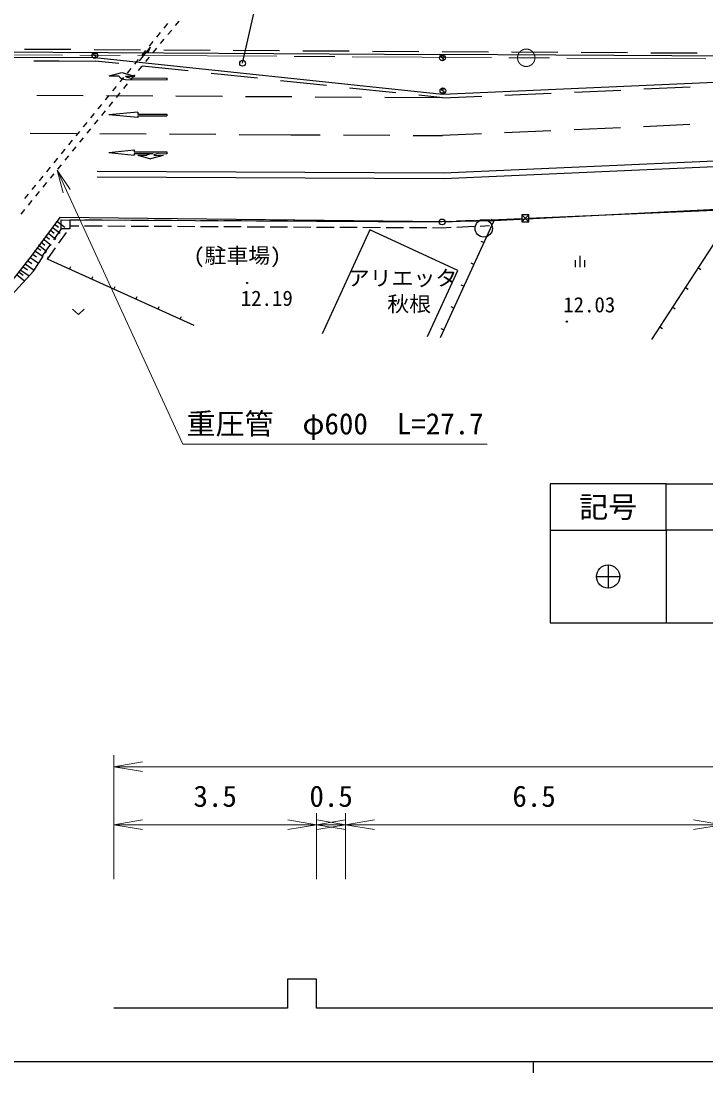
# Model space of a CAD drawing. Units: millimetres at full size, sheet at 1:1000, with parts at other scales. Extents: x 40000 to 680000, y 20000 to 380000.
# Drawn here: x 223838 to 282896, y 204000 to 294707 of the extents above; entities that cross this region are included whole.
import ezdxf
from ezdxf.enums import TextEntityAlignment as Align

# ---------------------------------------------------------------- set-up
doc = ezdxf.new("R2010")
doc.units = ezdxf.units.MM
doc.header["$LTSCALE"] = 1000
doc.linetypes.add('CHAIN', pattern=[18.5, 12, -1.5, 3.5, -1.5])
for name, color, linetype, lineweight in [('M-BGD', 7, 'Continuous', 25), ('M-BMK', 2, 'CHAIN', 13), ('M-BMK-ROW', 30, 'Continuous', 25), ('M-BMK-SRVR', 3, 'Continuous', 25), ('M-STR-HTXT', 7, 'Continuous', 13), ('M-STR-STRC', 7, 'Continuous', 25), ('M-TTL-BAND', 7, 'Continuous', 25), ('S-STR-HTXT', 7, 'Continuous', 13)]:
    doc.layers.add(name, color=color, linetype=linetype, lineweight=lineweight)
doc.styles.add('ＭＳ ゴシック', font='')
doc.styles.get('ＭＳ ゴシック').set_extended_font_data('MS Gothic')

# ---------------------------------------------------------------- blocks, each defined once
blk = doc.blocks.new('open_arrow')
at = {"color": 0, "linetype": 'Continuous', "lineweight": -2}
blk.add_lwpolyline([(7.5, 1.25), (0, 0), (7.5, -1.25)], dxfattribs=at)

msp = doc.modelspace()

# ---------------------------------------------------------------- linework, layer by layer
at = {"layer": 'M-BGD'}
for p, q in [((236189, 294094), (236506, 294481)), ((236509, 293537), (236826, 293924)), ((237142, 294311), (237459, 294698)), ((235556, 293320), (235873, 293707)), ((235875, 292763), (236192, 293150)), ((200161, 292167), (259936, 291809)), ((234971, 292443), (234026, 291278)), ((234289, 291773), (234606, 292160)), ((234971, 292443), (234772, 291960)), ((234922, 292547), (235239, 292933)), ((235242, 291990), (235559, 292376)), ((230193, 291523), (200163, 291679)), ((230099, 291819), (230102, 291849)), ((230109, 291788), (230099, 291819)), ((230102, 291849), (230112, 291873)), ((230123, 291765), (230109, 291788)), ((230109, 291574), (230123, 291559)), ((230112, 291873), (230130, 291895)), ((230258, 291684), (230123, 291765)), ((230123, 291559), (230141, 291550)), ((230130, 291895), (230168, 291905)), ((230141, 291550), (230167, 291544)), ((230167, 291544), (230206, 291543)), ((230168, 291905), (230226, 291904)), ((260177, 288380), (230193, 291523)), ((230206, 291543), (230239, 291551)), ((230226, 291904), (230251, 291900)), ((230239, 291551), (230267, 291570)), ((230251, 291900), (230274, 291888)), ((230275, 291669), (230258, 291684)), ((230267, 291570), (230283, 291597)), ((230274, 291888), (230294, 291869)), ((230284, 291644), (230275, 291669)), ((230283, 291597), (230285, 291625)), ((230285, 291625), (230284, 291644)), ((230294, 291869), (230311, 291840)), ((233655, 290999), (233972, 291386)), ((234608, 291216), (234925, 291603)), ((326755, 291446), (259936, 291809)), ((260079, 291613), (260082, 291643)), ((260088, 291581), (260079, 291613)), ((260082, 291643), (260092, 291666)), ((260103, 291558), (260088, 291581)), ((260089, 291367), (260102, 291352)), ((260092, 291666), (260109, 291688)), ((260102, 291352), (260121, 291343)), ((260238, 291477), (260103, 291558)), ((260109, 291688), (260148, 291699)), ((260121, 291343), (260147, 291337)), ((260147, 291337), (260186, 291337)), ((260148, 291699), (260206, 291697)), ((260186, 291337), (260219, 291345)), ((260206, 291697), (260231, 291693)), ((260219, 291345), (260247, 291363)), ((260231, 291693), (260254, 291681)), ((260255, 291463), (260238, 291477)), ((260247, 291363), (260263, 291390)), ((260254, 291681), (260274, 291662)), ((260264, 291437), (260255, 291463)), ((260263, 291390), (260265, 291419)), ((260265, 291419), (260264, 291437)), ((260274, 291662), (260291, 291633)), ((233022, 290225), (233339, 290612)), ((233975, 290442), (234292, 290829)), ((307357, 290459), (260177, 288380)), ((232388, 289452), (232705, 289838)), ((233341, 289668), (233658, 290055)), ((231755, 288678), (232072, 289065)), ((232074, 288121), (232391, 288508)), ((232708, 288895), (233025, 289282)), ((260123, 288781), (260126, 288811)), ((260133, 288750), (260123, 288781)), ((260126, 288811), (260136, 288835)), ((260147, 288727), (260133, 288750)), ((260133, 288536), (260147, 288520)), ((260136, 288835), (260154, 288857)), ((260282, 288645), (260147, 288727)), ((260147, 288520), (260165, 288511)), ((260154, 288857), (260193, 288867)), ((260165, 288511), (260191, 288506)), ((260191, 288506), (260230, 288505)), ((260193, 288867), (260250, 288866)), ((260230, 288505), (260263, 288513)), ((260250, 288866), (260275, 288862)), ((260263, 288513), (260291, 288531)), ((260275, 288862), (260299, 288850)), ((260299, 288631), (260282, 288645)), ((260291, 288531), (260307, 288558)), ((260299, 288850), (260318, 288831)), ((260308, 288606), (260299, 288631)), ((260307, 288558), (260309, 288587)), ((260309, 288587), (260308, 288606)), ((260318, 288831), (260335, 288802)), ((231121, 287904), (231438, 288291)), ((231441, 287347), (231758, 287734)), ((229854, 286357), (230171, 286743)), ((230488, 287130), (230805, 287517)), ((230807, 286573), (231124, 286960)), ((229221, 285583), (229538, 285970)), ((230174, 285800), (230491, 286187)), ((228587, 284809), (228904, 285196)), ((229540, 285026), (229857, 285413)), ((227954, 284035), (228271, 284422)), ((228907, 284252), (229224, 284639)), ((227320, 283262), (227637, 283648)), ((227640, 282705), (227957, 283092)), ((228273, 283478), (228590, 283865)), ((226053, 281714), (226370, 282101)), ((226687, 282488), (227004, 282875)), ((227006, 281931), (227323, 282318)), ((288962, 282364), (260283, 281096)), ((225420, 280940), (225737, 281327)), ((226373, 281157), (226690, 281544)), ((260283, 281096), (230396, 281238)), ((224786, 280167), (225103, 280553)), ((225739, 280383), (226056, 280770)), ((224153, 279393), (224470, 279780)), ((225106, 279610), (225423, 279997)), ((224472, 278836), (224789, 279223)), ((285547, 278530), (264596, 277490)), ((278220, 267235), (285547, 278530)), ((223839, 278062), (224156, 278449)), ((227190, 277773), (224795, 274535)), ((260107, 277390), (227190, 277773)), ((264596, 277490), (264369, 277594)), ((226338, 276690), (226681, 276425)), ((226535, 276946), (227218, 276419)), ((227295, 276785), (226637, 275846)), ((226731, 277200), (227071, 276937)), ((226927, 277454), (227604, 276931)), ((227295, 276803), (227303, 277557)), ((228043, 276795), (227295, 276803)), ((227303, 277557), (228052, 277549)), ((228823, 277021), (228039, 277025)), ((228819, 277541), (228042, 277545)), ((228052, 277549), (228043, 276795)), ((230819, 277531), (229319, 277538)), ((230823, 277011), (229323, 277018)), ((232819, 277520), (231319, 277528)), ((232823, 277000), (231323, 277008)), ((234819, 277510), (233319, 277518)), ((234823, 276990), (233323, 276998)), ((236819, 277500), (235319, 277507)), ((236823, 276980), (235323, 276987)), ((238819, 277489), (237319, 277497)), ((238823, 276969), (237323, 276977)), ((240819, 277479), (239319, 277487)), ((240823, 276959), (239323, 276967)), ((242819, 277469), (241319, 277476)), ((242823, 276949), (241323, 276956)), ((244819, 277458), (243319, 277466)), ((244823, 276938), (243323, 276946)), ((246819, 277448), (245319, 277456)), ((246823, 276928), (245323, 276936)), ((248819, 277438), (247319, 277445)), ((248823, 276918), (247323, 276925)), ((250819, 277427), (249319, 277435)), ((250823, 276907), (249323, 276915)), ((253914, 276691), (249803, 267747)), ((252819, 277417), (251319, 277425)), ((252823, 276897), (251323, 276905)), ((254819, 277407), (253319, 277414)), ((254823, 276887), (253323, 276894)), ((261507, 273200), (253914, 276691)), ((256819, 277396), (255319, 277404)), ((256823, 276876), (255323, 276884)), ((258819, 277386), (257319, 277394)), ((258823, 276866), (257323, 276874)), ((260096, 277379), (259319, 277383)), ((260106, 276859), (259323, 276863)), ((264596, 277490), (259989, 267400)), ((260898, 277414), (260096, 277379)), ((260915, 276895), (260106, 276859)), ((264596, 277490), (260107, 277390)), ((262896, 277501), (261398, 277436)), ((262913, 276981), (261414, 276916)), ((264198, 277558), (263396, 277523)), ((264221, 277038), (263412, 277003)), ((225742, 275917), (226437, 275382)), ((225941, 276176), (226287, 275909)), ((226140, 276434), (226829, 275903)), ((227721, 276487), (227063, 275548)), ((224996, 274915), (225732, 274402)), ((225188, 275191), (225552, 274938)), ((225340, 275397), (226041, 274856)), ((225541, 275657), (225890, 275388)), ((226351, 275436), (225693, 274497)), ((225940, 274723), (226035, 274868)), ((226777, 275138), (226119, 274199)), ((263736, 275606), (263509, 275710)), ((224795, 274535), (219984, 268417)), ((224401, 274060), (224782, 273795)), ((224602, 274350), (225356, 273825)), ((224799, 274632), (225172, 274373)), ((224909, 273138), (225716, 274379)), ((226114, 274163), (226217, 274391)), ((238778, 268464), (226114, 274163)), ((271622, 274074), (271626, 273474)), ((272020, 274474), (272026, 273474)), ((272422, 274079), (272426, 273479)), ((224909, 273138), (221608, 269544)), ((223689, 273064), (224020, 272798)), ((223826, 273235), (224541, 272737)), ((224013, 273503), (224388, 273241)), ((224199, 273771), (224971, 273233)), ((228022, 273304), (228124, 273532)), ((258885, 267496), (261507, 273200)), ((262876, 273723), (262649, 273827)), ((282240, 273431), (282449, 273295)), ((223494, 272822), (224140, 272301)), ((229929, 272446), (230032, 272674)), ((231837, 271587), (231940, 271815)), ((262016, 271840), (261789, 271943)), ((281137, 271731), (281347, 271595)), ((233744, 270729), (233847, 270957)), ((228279, 269865), (228779, 269392)), ((228779, 269392), (229279, 269865)), ((235652, 269871), (235755, 270099)), ((261156, 269956), (260929, 270060)), ((280035, 270032), (280244, 269896)), ((237560, 269012), (237662, 269240)), ((260296, 268073), (260068, 268177)), ((278932, 268332), (279142, 268196)), ((246826, 209582), (231826, 209582)), ((284326, 209582), (249326, 209582))]:
    msp.add_line(p, q, dxfattribs=at)
msp.add_lwpolyline([(249326, 209582), (249326, 212082), (246826, 212082), (246826, 209582)], dxfattribs=at)
for centre, radius in [((230190, 291734), 249), ((260170, 291527), 249), ((260214, 288695), 249), ((263733, 276825), 746), ((243328, 272121), 50), ((243328, 272121), 43.8), ((243328, 272121), 37.5), ((243328, 272121), 31.3), ((243328, 272121), 25), ((243328, 272121), 18.8), ((243328, 272121), 12.5), ((243328, 272121), 6.2), ((270894, 268788), 50), ((270894, 268788), 43.8), ((270894, 268788), 37.5), ((270894, 268788), 31.3), ((270894, 268788), 25), ((270894, 268788), 18.8), ((270894, 268788), 12.5), ((270894, 268788), 6.2)]:
    msp.add_circle(centre, radius, dxfattribs=at)
at = {"layer": 'M-BMK'}
msp.add_line((67402, 292703), (367397, 290958), dxfattribs=at)
msp.add_circle((267399, 291539), 750, dxfattribs=at)
at = {"layer": 'M-BMK-ROW'}
for p, q in [((267619, 277704), (285215, 278481)), ((228379, 277566), (259887, 277383)), ((260386, 277393), (267018, 277677)), ((267012, 277397), (267624, 277984)), ((267612, 277384), (267025, 277997))]:
    msp.add_line(p, q, dxfattribs=at)
msp.add_lwpolyline([(267012, 277397), (267612, 277384), (267624, 277984), (267025, 277997)], close=True, dxfattribs=at)
msp.add_circle((260137, 277382), 250, dxfattribs=at)
at = {"layer": 'M-BMK-SRVR'}
for p, q in [((279459, 254804), (269459, 254804)), ((269459, 254804), (269459, 250804)), ((279459, 250804), (279459, 254804)), ((279459, 254804), (299459, 254804)), ((269459, 250804), (279459, 250804)), ((269459, 250804), (269459, 242804)), ((299459, 250804), (279459, 250804)), ((279459, 250804), (279459, 242804)), ((274459, 247804), (274459, 245804)), ((273459, 246804), (275459, 246804)), ((269459, 242804), (279459, 242804)), ((279459, 242804), (299459, 242804))]:
    msp.add_line(p, q, dxfattribs=at)
msp.add_circle((274459, 246804), 1000, dxfattribs=at)
at = {"layer": 'M-STR-HTXT'}
for p, q in [((231826, 220709), (231826, 231399)), ((231826, 230399), (345826, 230399)), ((249326, 220709), (249326, 226399)), ((251826, 220709), (251826, 226399)), ((231826, 225399), (249326, 225399)), ((249326, 225399), (251826, 225399)), ((251826, 225399), (284326, 225399))]:
    msp.add_line(p, q, dxfattribs=at)
at = {"layer": 'M-STR-STRC'}
for p, q in [((242940, 291063), (249402, 319808)), ((224136, 292292), (228136, 292269)), ((230136, 292257), (234136, 292234)), ((236136, 292222), (240136, 292199)), ((242136, 292187), (246136, 292164)), ((248136, 292152), (252136, 292129)), ((254136, 292117), (258136, 292094)), ((260136, 292083), (264136, 292059)), ((224949, 291287), (227130, 291274)), ((227130, 291274), (230217, 291257)), ((232280, 291038), (230217, 291257)), ((266136, 292048), (270136, 292024)), ((272136, 292013), (276135, 291989)), ((278135, 291978), (282135, 291955)), ((231438, 289974), (232540, 290268)), ((232540, 290268), (233638, 289962)), ((238247, 290406), (234269, 290827)), ((231438, 289974), (232238, 289970)), ((232836, 289666), (236436, 289645)), ((232838, 289966), (233638, 289962)), ((233194, 289814), (236437, 289795)), ((236436, 289645), (236437, 289795)), ((244213, 289775), (240236, 290196)), ((250180, 289143), (246202, 289564)), ((256147, 288511), (252169, 288932)), ((265555, 288319), (269551, 288495)), ((271549, 288583), (275545, 288760)), ((277543, 288848), (281539, 289025)), ((229199, 288262), (225199, 288286)), ((235199, 288227), (231199, 288251)), ((241199, 288193), (237199, 288216)), ((247199, 288158), (243199, 288181)), ((253199, 288123), (249199, 288146)), ((260199, 288082), (255199, 288111)), ((260199, 288082), (258136, 288301)), ((260199, 288082), (263557, 288230)), ((233920, 286835), (231419, 286624)), ((233920, 286835), (233919, 286685)), ((233919, 286685), (236419, 286670)), ((236419, 286670), (236418, 286520)), ((233917, 286385), (231419, 286624)), ((233918, 286535), (233917, 286385)), ((233918, 286535), (236418, 286520)), ((281517, 285774), (277521, 285598)), ((224637, 285039), (228637, 285016)), ((230637, 285004), (234637, 284981)), ((236637, 284969), (240637, 284946)), ((242637, 284934), (247094, 284908)), ((247094, 284908), (249637, 284893)), ((251637, 284882), (255637, 284859)), ((257637, 284847), (260180, 284832)), ((263535, 284980), (260180, 284832)), ((269529, 285245), (265533, 285069)), ((275523, 285510), (271527, 285333)), ((231400, 283374), (233601, 283587)), ((231400, 283374), (233598, 283137)), ((233599, 283287), (233598, 283137)), ((233599, 283287), (235226, 283277)), ((233601, 283587), (233600, 283437)), ((233600, 283437), (236400, 283420)), ((233898, 283135), (234997, 282829)), ((233898, 283135), (234698, 283130)), ((236098, 283122), (234997, 282829)), ((235298, 283127), (236098, 283122)), ((235656, 283275), (236399, 283270)), ((236400, 283420), (236399, 283270)), ((288940, 282863), (260273, 281597)), ((260273, 281597), (230399, 281738))]:
    msp.add_line(p, q, dxfattribs=at)
msp.add_circle((242940, 291063), 250, dxfattribs=at)
for centre, radius, start, end in [((232963, 290658), 1000, 223.50415, 262.69911), ((233197, 290314), 500, 224.09368, 269.66668), ((235220, 282277), 1000, 89.66668, 121.45501), ((235653, 282775), 500, 89.66668, 135.23968)]:
    msp.add_arc(centre, radius, start, end, dxfattribs=at)
at = {"layer": 'M-TTL-BAND'}
for p, q in [((40000, 205000), (579000, 205000)), ((268000, 205000), (268000, 204000))]:
    msp.add_line(p, q, dxfattribs=at)
at = {"layer": 'S-STR-HTXT'}
msp.add_lwpolyline([(226942, 281852), (237790, 258231), (264040, 258231)], dxfattribs=at)

# ---------------------------------------------------------------- block references
at = {"layer": 'M-STR-HTXT', "xscale": 333, "yscale": 333}
for p in [(231826, 230399), (231826, 225399), (249326, 225399), (251826, 225399)]:
    msp.add_blockref('open_arrow', p, dxfattribs=at)
at = {"layer": 'M-STR-HTXT', "xscale": 333, "yscale": 333, "rotation": 180}
for p in [(249326, 225399), (251826, 225399), (284326, 225399)]:
    msp.add_blockref('open_arrow', p, dxfattribs=at)
at = {"layer": 'S-STR-HTXT', "xscale": 267, "yscale": 267, "rotation": 294.7}
msp.add_blockref('open_arrow', (226942, 281852), dxfattribs=at)

# ---------------------------------------------------------------- texts
at = {"layer": 'M-BGD', "style": 'ＭＳ ゴシック', "width": 1.05}
for s, p in [('(駐車場)', (238712, 273430)), ('アリエッタ', (252006, 271488)), ('秋根', (255413, 269255))]:
    msp.add_text(s, height=1320, dxfattribs=at).set_placement(p, align=Align.BOTTOM_LEFT)
at = {"layer": 'M-BGD', "style": 'ＭＳ ゴシック'}
for s, p in [('12.19', (242784, 269748)), ('12.03', (270587, 269188))]:
    msp.add_text(s, height=1320, dxfattribs=at).set_placement(p, align=Align.BOTTOM_LEFT)
at = {"layer": 'M-BMK-SRVR', "style": 'ＭＳ ゴシック'}
msp.add_text('記号', height=1833, dxfattribs=at).set_placement((274459, 252804), align=Align.MIDDLE_CENTER)
at = {"layer": 'M-STR-HTXT', "style": 'ＭＳ ゴシック'}
for s, p in [('3.5', (240576, 226399)), ('0.5', (250576, 226399)), ('6.5', (268076, 226399))]:
    msp.add_text(s, height=1833, dxfattribs=at).set_placement(p, align=Align.BOTTOM_CENTER)
at = {"layer": 'S-STR-HTXT', "style": 'ＭＳ ゴシック'}
msp.add_text('重圧管\u3000φ600\u3000L=27.7', height=1833, dxfattribs=at).set_placement((250915, 259981), align=Align.MIDDLE_CENTER)

doc.saveas('drawing.dxf')
